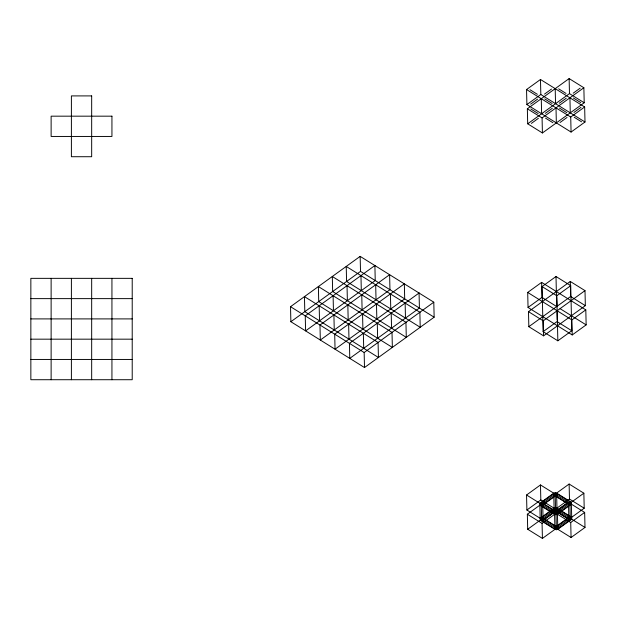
<?xml version="1.0" encoding="UTF-8"?>
<svg xmlns="http://www.w3.org/2000/svg" width="617" height="617" viewBox="0 0 617 617"><rect width="100%" height="100%" fill="white"/><g stroke="black" fill="none" stroke-linecap="round" stroke-linejoin="round"><path stroke-width="0.93" d="M526.548 89.55L540.477 79.485L584.654 106.98L585.001 121.996L571.072 132.061L526.895 104.574L526.548 89.55L570.725 117.045L571.072 132.061M526.895 104.574L540.824 94.509L540.477 79.485M530.605 104.157L537.569 99.129M544.533 94.093L551.498 89.064M527.35 108.777L569.129 78.583L583.859 87.745L584.206 102.769L542.42 132.964L527.697 123.801L527.35 108.777L542.073 117.94L542.42 132.964M527.697 123.801L569.476 93.607L569.129 78.583M531.399 123.392L538.363 118.356M545.328 113.327L552.292 108.291M559.257 103.255L566.221 98.226M573.185 93.19L580.15 88.162M542.073 117.94L583.859 87.745M290.522 306.695L360.158 256.371L433.79 302.191L434.144 317.207L364.5 367.539L290.869 321.719L290.522 306.695L364.153 352.515L364.5 367.539M560.059 122.49L567.023 117.454M573.987 112.425L580.944 107.389M570.725 117.045L584.654 106.98M290.869 321.719L360.513 271.387L360.158 256.371M364.153 352.515L433.79 302.191M527.697 292.435L541.626 282.37L585.803 309.865L586.15 324.881L572.221 334.946L528.044 307.459L527.697 292.435L571.874 319.93L572.221 334.946M542.073 286.573L556.002 276.509L570.725 285.671L571.774 330.743L557.845 340.808L543.114 331.645L542.073 286.573L556.796 295.744L557.845 340.808M528.044 307.459L541.973 297.394L541.626 282.37M528.491 311.662L570.278 281.468L585.001 290.63L585.348 305.654L543.569 335.849L528.838 326.686L528.491 311.662L543.222 320.825L543.569 335.849M556.796 295.744L570.725 285.671M528.838 326.686L570.625 296.492L570.278 281.468M543.222 320.825L585.001 290.63M543.114 331.645L557.043 321.58L571.774 330.743M571.874 319.93L585.803 309.865M526.548 495.004L540.477 484.939L584.654 512.426L585.001 527.45L571.072 537.515L526.895 510.02L526.548 495.004L570.725 522.491L571.072 537.515M526.895 510.02L540.824 499.955L540.477 484.939M527.35 514.231L569.129 484.036L583.859 493.199L584.206 508.223L542.42 538.417L527.697 529.255L527.35 514.231L542.073 523.393L542.42 538.417M542.744 505.084L556.673 495.019M540.153 518.272L554.081 508.207M527.697 529.255L569.476 499.06L569.129 484.036M545.328 518.774L552.292 513.745M559.257 508.709L566.221 503.673M542.073 523.393L583.859 493.199M557.475 514.246L571.404 504.182M554.876 527.435L568.805 517.37M570.725 522.491L584.654 512.426M30.85 298.628L132.215 298.628M30.85 318.904L132.215 318.904M30.85 339.173L132.215 339.173M30.85 359.449L132.215 359.449M569.476 93.607L584.206 102.769M558.655 88.833L566.02 93.422M573.386 98.003L580.751 102.584M540.824 94.509L585.001 121.996M530.003 89.735L537.368 94.316M544.734 98.905L552.092 103.486M559.457 108.068L566.822 112.649M574.18 117.23L581.546 121.811M530.805 108.97L538.163 113.551M545.528 118.132L552.894 122.714M570.625 296.492L585.348 305.654M541.973 297.394L556.696 306.556L556.002 276.509M560.066 308.654L586.15 324.881M360.513 271.387L434.144 317.207M569.476 499.06L584.206 508.223M553.811 495.104L568.535 504.266M556.943 508.115L571.666 517.277M540.824 499.955L585.001 527.45M559.457 513.514L566.822 518.095M539.883 505.169L554.606 514.339M543.014 518.18L557.745 527.342M569.931 97.81L570.278 112.834M569.931 503.264L570.278 518.288M556.002 107.875L556.349 122.899M555.2 88.647L555.547 103.671M556.657 297.394L556.835 304.906M557.012 312.418L557.182 319.93M556.002 513.329L556.349 528.353M555.2 494.101L555.547 509.125M541.271 98.712L541.626 113.736M541.271 504.166L541.626 519.19M405.138 303.086L405.485 318.11M391.209 313.158L391.556 328.175M390.414 293.923L390.762 308.947M377.28 323.223L377.635 338.239M376.486 303.988L376.833 319.012M375.684 284.761L376.031 299.785M363.351 333.288L363.706 348.304M362.557 314.053L362.904 329.077M361.755 294.826L362.11 309.85M360.96 275.598L361.307 290.622M348.628 324.118L348.975 339.142M347.834 304.891L348.181 319.915M347.032 285.663L347.379 300.687M333.905 314.955L334.252 329.979M333.103 295.728L333.45 310.752M319.174 305.793L319.521 320.817M111.939 278.352L111.939 379.717M91.671 278.352L91.671 379.717M71.395 278.352L71.395 379.717M51.126 278.352L51.126 379.717M374.889 265.534L305.245 315.858L305.592 330.882L375.236 280.558L374.889 265.534M389.612 274.696L319.976 325.02L320.323 340.044L389.959 289.72L389.612 274.696M404.343 283.859L334.699 334.183L335.046 349.207L404.69 298.883L404.343 283.859M419.066 293.021L349.43 343.353L349.777 358.377L419.413 308.045L419.066 293.021M553.727 493.184L539.798 503.248L540.23 520.193L554.953 529.355L554.529 512.411L568.458 502.346L568.882 519.29L554.159 510.128L553.727 493.184M555.169 492.597L541.24 502.662L555.963 511.825L569.892 501.76L555.169 492.597M555.238 495.605L541.31 505.67L556.033 514.833L569.961 504.768L555.238 495.605M555.516 507.621L541.587 517.686L556.31 526.849L570.239 516.784L555.516 507.621M555.585 510.621L541.657 520.686L556.387 529.856L570.309 519.792L555.585 510.621M557.02 510.035L543.099 520.1L542.667 503.156L557.39 512.318L557.822 529.27L571.751 519.206L571.319 502.253L556.596 493.091L557.02 510.035M91.671 95.905L71.395 95.905L71.395 156.718L91.671 156.718L91.671 95.905M111.939 116.173L51.126 116.173L51.126 136.45L111.939 136.45L111.939 116.173M132.215 278.352L30.85 278.352L30.85 379.717L132.215 379.717L132.215 278.352M419.868 312.256L346.23 266.436L346.584 281.452L420.216 327.28L419.868 312.256M405.94 322.321L332.308 276.501L332.656 291.517L406.287 337.345L405.94 322.321M392.011 332.386L318.38 286.566L318.727 301.59L392.358 347.41L392.011 332.386M378.082 342.45L304.451 296.63L304.798 311.654L378.429 357.474L378.082 342.45"/></g></svg>
